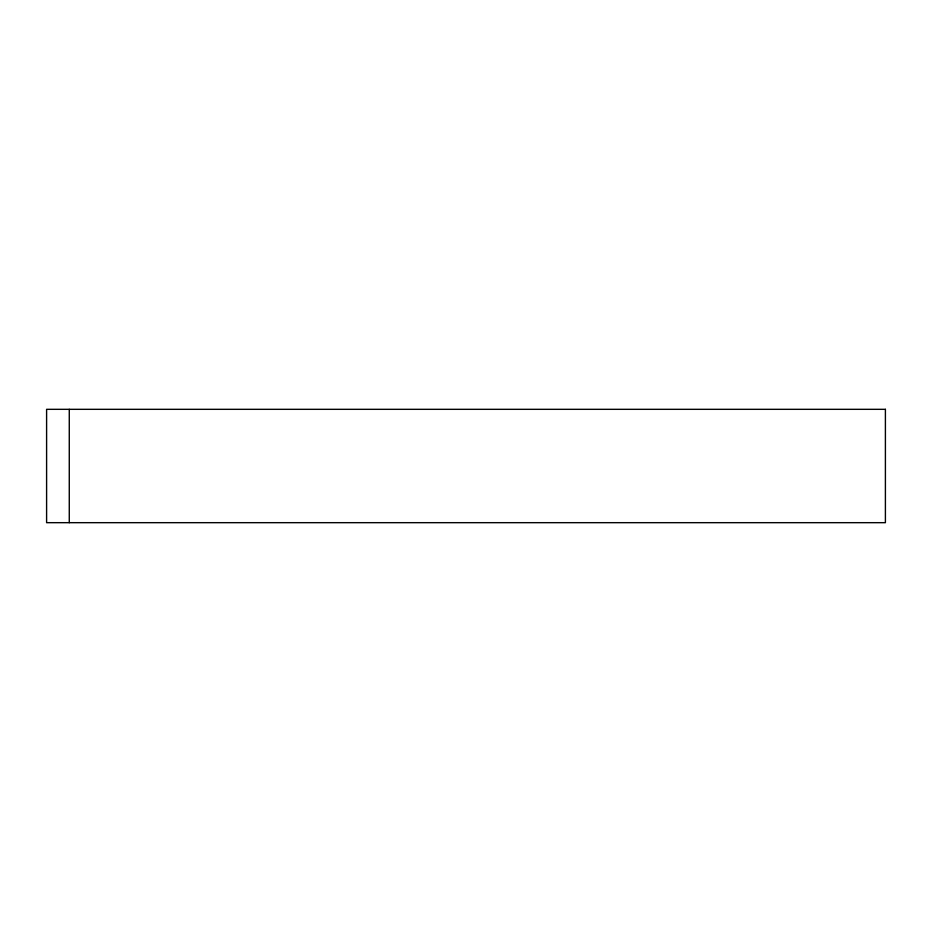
<?xml version="1.0" encoding="UTF-8"?>
<svg xmlns="http://www.w3.org/2000/svg" width="932" height="932" viewBox="0 0 932 932"><rect width="100%" height="100%" fill="white"/><g stroke="black" fill="none" stroke-linecap="round" stroke-linejoin="round"><path stroke-width="1.4" d="M69.271 409.323L69.271 522.677M885.4 409.323L46.6 409.323L46.6 522.677L885.4 522.677L885.4 409.323"/></g></svg>
